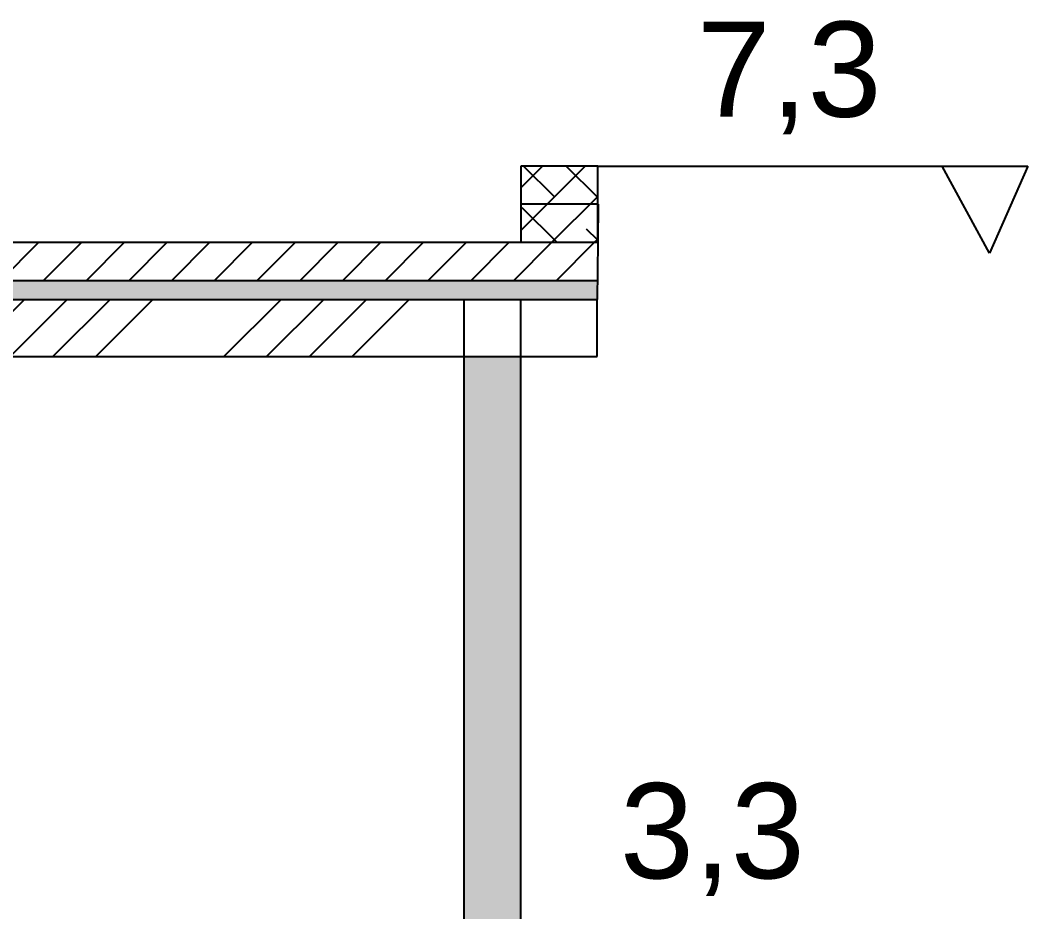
# Model space of a CAD drawing. Header units: millimetres. Extents: x 1251.1 to 1334.1, y 1577.6 to 1641.3.
# Drawn here: x 1282.13 to 1287.42, y 1600.9 to 1605.59 of the extents above; entities that cross this region are included whole.
import ezdxf

# ---------------------------------------------------------------- set-up
doc = ezdxf.new("R2010")
doc.units = ezdxf.units.MM
doc.linetypes.add('ACAD_ISO02W100', pattern=[15, 12, -3])
doc.layers.add('MURATURA', color=140, linetype='Continuous')
doc.styles.get("Standard").update_dxf_attribs({"font": 'Arial.ttf'})

msp = doc.modelspace()

# ---------------------------------------------------------------- hatches: boundary and pattern name
at = {"layer": 'MURATURA', "linetype": 'ByBlock'}
h = msp.add_hatch(dxfattribs=at)
h.set_pattern_fill('ANSI38', color=8, scale=0.05)
h.set_pattern_definition([(45, (-4.06828, 0), (-0.112253202, 0.112253202), []), (135, (-4.06828, 0), (-0.336759605, 0.112253202), [0.396875, -0.238125])])
h.paths.add_polyline_path([(1284.7588, 1604.8218), (1284.7588, 1604.6218), (1285.163, 1604.6218), (1285.163, 1604.8218)])
h.paths.add_polyline_path([(1284.7588, 1604.6218), (1284.7588, 1604.4218), (1285.163, 1604.4218), (1285.163, 1604.6218)])
h = msp.add_hatch(dxfattribs=at)
h.set_pattern_fill('ANSI31', color=170, scale=0.05)
h.set_pattern_definition([(45, (-4.06828, 0), (-0.112253202, 0.112253202), [])])
h.paths.add_polyline_path([(1271.3596, 1604.4218), (1271.3596, 1604.2218), (1285.1608, 1604.2218), (1285.163, 1604.4218)])
h = msp.add_hatch(color=256, dxfattribs=at)
h.dxf.hatch_style = 1
h.set_gradient(color1=(255, 255, 255), tint=1)
h.paths.add_polyline_path([(1271.3596, 1604.2218), (1271.3596, 1604.1218), (1285.1596, 1604.1218), (1285.1608, 1604.2218)])
h = msp.add_hatch(dxfattribs=at)
h.set_pattern_fill('ANSI34', color=170, scale=0.05)
h.set_pattern_definition([(45, (-4.0683, 0), (-0.6735192, 0.6735192), []), (45, (-3.8438, 0), (-0.6735192, 0.6735192), []), (45, (-3.6193, 0), (-0.6735192, 0.6735192), []), (45, (-3.3948, 0), (-0.6735192, 0.6735192), [])])
h.paths.add_polyline_path([(1272.0596, 1604.1218), (1272.0596, 1603.8218), (1276.2096, 1603.8218), (1279.6546, 1603.8218), (1284.4596, 1603.8218), (1284.4596, 1604.1218)])
h = msp.add_hatch(dxfattribs=at)
h.set_pattern_fill('ANSI35', color=3, scale=0.005)
h.set_pattern_definition([(45, (-4.068284, 0), (-0.0224506403, 0.0224506403), []), (45, (-4.045833, 0), (-0.0224506403, 0.0224506403), [0.0396875, -0.0079375, 0, -0.0079375])])
h.paths.add_polyline_path([(1284.4596, 1600.8218), (1284.7596, 1600.8218), (1284.7596, 1603.8218), (1284.4596, 1603.8218)])
h.paths.add_polyline_path([(1284.7596, 1600.5218), (1284.4596, 1600.5218), (1284.4596, 1599.5262), (1284.7596, 1599.5262)])

# ---------------------------------------------------------------- linework, layer by layer
for p, q in [((1285.163, 1604.8218), (1284.7588, 1604.8218)), ((1284.7588, 1604.8218), (1284.7588, 1604.6218)), ((1285.163, 1604.4218), (1285.163, 1604.8218)), ((1285.1653, 1604.6218), (1284.7588, 1604.6218)), ((1284.7588, 1604.6218), (1284.7588, 1604.4218)), ((1285.163, 1604.4218), (1285.1653, 1604.6218)), ((1285.1653, 1604.6218), (1285.163, 1604.4218)), ((1271.3596, 1604.4218), (1285.163, 1604.4218)), ((1285.163, 1604.4218), (1285.1596, 1604.1218)), ((1271.3596, 1604.2218), (1285.1596, 1604.2218)), ((1271.3596, 1604.1218), (1285.1596, 1604.1218)), ((1284.4596, 1604.1218), (1284.4596, 1600.8218)), ((1284.7596, 1597.2218), (1284.7596, 1604.1218)), ((1285.1596, 1603.8218), (1285.1596, 1604.1218)), ((1279.6546, 1603.8218), (1284.7596, 1603.8218)), ((1284.7596, 1600.8218), (1284.7596, 1603.8218)), ((1284.7596, 1603.8218), (1285.1596, 1603.8218))]:
    msp.add_line(p, q, dxfattribs=at)
at = {"layer": 'MURATURA', "linetype": 'ACAD_ISO02W100'}
for p, q in [((1285.163, 1604.8218), (1287.4227, 1604.8218)), ((1287.2219, 1604.364), (1286.9725, 1604.8218)), ((1287.4227, 1604.8218), (1287.2219, 1604.364))]:
    msp.add_line(p, q, dxfattribs=at)

# ---------------------------------------------------------------- texts
at = {"layer": 'MURATURA', "linetype": 'ACAD_ISO02W100', "char_height": 0.5, "attachment_point": 1}
for s, insert in [('7,3', (1285.6834, 1605.581)), ('3,3', (1285.28, 1601.581))]:
    msp.add_mtext_dynamic_manual_height_columns(s, width=0.998695, gutter_width=12.5, heights=[0], dxfattribs=dict(at, insert=insert))

doc.saveas('drawing.dxf')
